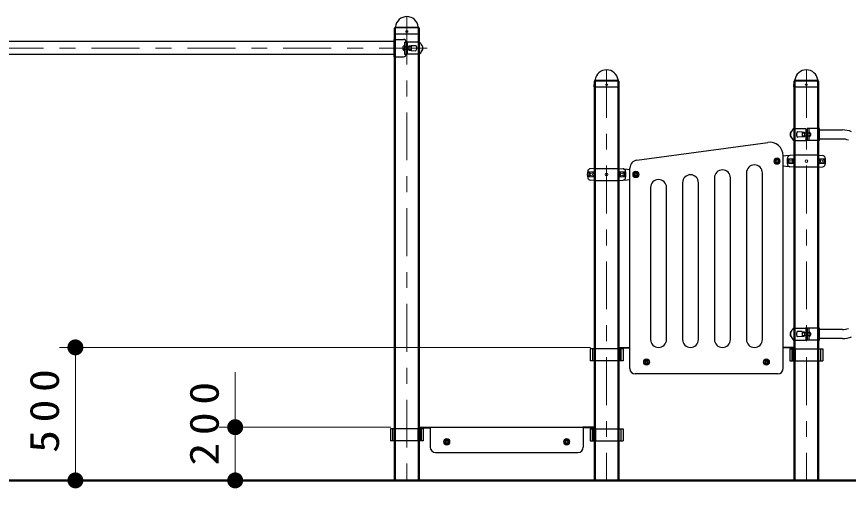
# Model space of a CAD drawing. Units: millimetres on the paper, scale 1:60. Extents: x -552 to 0, y -594 to 267.
# Drawn here: x -353.4 to -301.3, y -126.6 to -97 of the extents above; entities that cross this region are included whole.
import ezdxf

# ---------------------------------------------------------------- set-up
doc = ezdxf.new("R2010")
doc.units = ezdxf.units.MM
doc.linetypes.add('USER1', pattern=[4.5, 2.5, -2])
doc.linetypes.add('USER2', pattern=[6, 3, -1, 1, -1])
doc.layers.add('LY_1', color=7, linetype='Continuous', lineweight=25)
doc.styles.add('ＭＳ ゴシック', font='')
doc.styles.get('ＭＳ ゴシック').set_extended_font_data('MS Gothic')

# ---------------------------------------------------------------- blocks, each defined once
blk = doc.blocks.new('filled_dot')
at = {"color": 0, "linetype": 'Continuous', "lineweight": -2, "const_width": 1.25}
blk.add_lwpolyline([(-0.625, 0, 1), (0.625, 0, 1)], format="xyb", close=True, dxfattribs=at)

msp = doc.modelspace()

# ---------------------------------------------------------------- linework, layer by layer
at = {"layer": 'LY_1', "linetype": 'USER2', "lineweight": 13}
for p, q in [((-328.963, -97.01), (-328.963, -126.063)), ((-327.694, -98.98), (-367.767, -98.98)), ((-316.463, -100.343), (-316.463, -126.063)), ((-303.963, -100.343), (-303.963, -126.063))]:
    msp.add_line(p, q, dxfattribs=at)
at = {"layer": 'LY_1'}
for p, q in [((-329.737, -98.071), (-329.73, -97.741)), ((-329.709, -97.692), (-329.691, -97.674)), ((-328.216, -97.692), (-328.234, -97.674)), ((-328.188, -98.071), (-328.195, -97.741)), ((-329.729, -98.079), (-329.737, -98.071)), ((-329.729, -98.079), (-328.196, -98.079)), ((-328.188, -98.071), (-328.196, -98.079)), ((-329.104, -98.83), (-329.121, -98.83)), ((-329.104, -98.83), (-329.104, -99.13)), ((-328.937, -98.638), (-328.937, -99.321)), ((-328.016, -98.813), (-328.012, -98.813)), ((-329.204, -98.913), (-329.204, -99.046)), ((-329.104, -99.13), (-329.121, -99.13)), ((-328.016, -99.146), (-328.012, -99.146)), ((-317.237, -101.404), (-317.23, -101.074)), ((-317.229, -101.413), (-317.237, -101.404)), ((-317.229, -101.413), (-315.696, -101.413)), ((-317.209, -101.026), (-317.191, -101.007)), ((-315.716, -101.026), (-315.734, -101.007)), ((-315.688, -101.404), (-315.696, -101.413)), ((-315.688, -101.404), (-315.695, -101.074)), ((-304.737, -101.404), (-304.73, -101.074)), ((-304.729, -101.413), (-304.737, -101.404)), ((-304.729, -101.413), (-303.196, -101.413)), ((-304.709, -101.026), (-304.691, -101.007)), ((-303.216, -101.026), (-303.234, -101.007)), ((-303.188, -101.404), (-303.196, -101.413)), ((-303.188, -101.404), (-303.195, -101.074)), ((-304.908, -104.229), (-304.913, -104.229)), ((-304.908, -104.563), (-304.913, -104.563)), ((-303.813, -104.246), (-303.796, -104.246)), ((-303.813, -104.246), (-303.813, -104.546)), ((-303.813, -104.546), (-303.796, -104.546)), ((-303.713, -104.329), (-303.713, -104.463)), ((-301.71, -104.113), (-303.143, -104.113)), ((-301.71, -104.679), (-303.143, -104.679)), ((-304.908, -116.73), (-304.913, -116.73)), ((-304.908, -117.063), (-304.913, -117.063)), ((-303.813, -116.746), (-303.796, -116.746)), ((-303.813, -116.746), (-303.813, -117.046)), ((-303.813, -117.046), (-303.796, -117.046)), ((-303.713, -116.83), (-303.713, -116.963)), ((-301.71, -116.613), (-303.143, -116.613)), ((-301.71, -117.18), (-303.143, -117.18)), ((-315.432, -117.83), (-317.493, -117.83)), ((-317.493, -117.83), (-317.493, -118.58)), ((-317.354, -117.83), (-317.354, -118.58)), ((-315.767, -117.83), (-315.767, -118.58)), ((-315.72, -117.73), (-315.004, -117.73)), ((-315.72, -117.768), (-315.004, -117.768)), ((-315.611, -117.83), (-315.611, -118.58)), ((-315.562, -117.83), (-315.562, -118.58)), ((-315.432, -117.83), (-315.432, -118.58)), ((-304.705, -117.73), (-305.421, -117.73)), ((-304.705, -117.768), (-305.421, -117.768)), ((-304.993, -117.83), (-302.932, -117.83)), ((-304.993, -117.83), (-304.993, -118.58)), ((-304.863, -117.83), (-304.863, -118.58)), ((-304.814, -117.83), (-304.814, -118.58)), ((-304.658, -117.83), (-304.658, -118.58)), ((-303.071, -117.83), (-303.071, -118.58)), ((-302.932, -117.83), (-302.932, -118.58)), ((-315.432, -118.58), (-317.493, -118.58)), ((-304.993, -118.58), (-302.932, -118.58)), ((-327.932, -122.83), (-329.993, -122.83)), ((-329.993, -122.83), (-329.993, -123.58)), ((-329.854, -122.83), (-329.854, -123.58)), ((-328.267, -122.83), (-328.267, -123.58)), ((-328.22, -122.73), (-327.504, -122.73)), ((-328.22, -122.768), (-327.504, -122.768)), ((-328.111, -122.83), (-328.111, -123.58)), ((-328.062, -122.83), (-328.062, -123.58)), ((-327.932, -122.83), (-327.932, -123.58)), ((-327.504, -122.78), (-327.504, -123.98)), ((-327.454, -122.73), (-317.971, -122.73)), ((-317.205, -122.73), (-317.921, -122.73)), ((-317.205, -122.768), (-317.921, -122.768)), ((-317.921, -122.78), (-317.921, -123.98)), ((-317.493, -122.83), (-315.432, -122.83)), ((-317.493, -122.83), (-317.493, -123.58)), ((-317.363, -122.83), (-317.363, -123.58)), ((-317.314, -122.83), (-317.314, -123.58)), ((-317.158, -122.83), (-317.158, -123.58)), ((-315.571, -122.83), (-315.571, -123.58)), ((-315.432, -122.83), (-315.432, -123.58)), ((-327.932, -123.58), (-329.993, -123.58)), ((-317.493, -123.58), (-315.432, -123.58)), ((-327.171, -124.313), (-322.712, -124.313)), ((-322.712, -124.313), (-318.254, -124.313))]:
    msp.add_line(p, q, dxfattribs=at)
at = {"layer": 'LY_1', "lineweight": 13}
for p, q in [((-329.707, -97.721), (-328.218, -97.721)), ((-329.677, -97.663), (-328.251, -97.663)), ((-317.207, -101.054), (-315.718, -101.054)), ((-317.177, -100.996), (-315.751, -100.996)), ((-304.707, -101.054), (-303.218, -101.054)), ((-304.677, -100.996), (-303.251, -100.996)), ((-317.463, -117.73), (-350.705, -117.73)), ((-349.705, -126.063), (-349.705, -117.73)), ((-339.705, -126.063), (-339.705, -119.277)), ((-329.963, -122.73), (-340.705, -122.73))]:
    msp.add_line(p, q, dxfattribs=at)
at = {"layer": 'LY_1', "color": 140, "lineweight": 50}
for p, q in [((-329.705, -97.73), (-329.705, -126.063)), ((-328.22, -97.73), (-328.22, -126.063)), ((-317.205, -101.063), (-317.205, -126.063)), ((-315.72, -101.063), (-315.72, -126.063)), ((-304.705, -101.063), (-304.705, -126.063)), ((-303.22, -101.063), (-303.22, -126.063))]:
    msp.add_line(p, q, dxfattribs=at)
at = {"layer": 'LY_1', "color": 40}
for p, q in [((-329.774, -98.575), (-365.65, -98.575)), ((-329.774, -98.438), (-329.774, -99.521)), ((-329.774, -98.438), (-329.171, -98.438)), ((-329.104, -98.605), (-329.104, -99.355)), ((-329.104, -98.605), (-329.004, -98.605)), ((-329.004, -98.605), (-329.004, -99.355)), ((-329.774, -99.385), (-365.65, -99.385)), ((-329.104, -99.355), (-329.004, -99.355)), ((-329.774, -99.521), (-329.171, -99.521)), ((-303.813, -104.021), (-303.913, -104.021)), ((-303.913, -104.021), (-303.913, -104.771)), ((-303.143, -104.021), (-303.813, -104.021)), ((-303.813, -104.021), (-303.813, -104.771)), ((-303.143, -104.771), (-303.143, -104.021)), ((-303.813, -104.771), (-303.913, -104.771)), ((-303.143, -104.771), (-303.813, -104.771)), ((-303.813, -116.521), (-303.913, -116.521)), ((-303.913, -116.521), (-303.913, -117.271)), ((-303.143, -116.521), (-303.813, -116.521)), ((-303.813, -116.521), (-303.813, -117.271)), ((-303.143, -117.271), (-303.143, -116.521)), ((-303.813, -117.271), (-303.913, -117.271)), ((-303.143, -117.271), (-303.813, -117.271))]:
    msp.add_line(p, q, dxfattribs=at)
at = {"layer": 'LY_1', "color": 40, "linetype": 'USER1', "lineweight": 13}
for p, q in [((-329.104, -98.88), (-329.004, -98.88)), ((-329.104, -99.08), (-329.004, -99.08)), ((-303.213, -104.771), (-303.213, -104.021)), ((-303.813, -104.296), (-303.913, -104.296)), ((-303.813, -104.496), (-303.913, -104.496)), ((-303.213, -117.271), (-303.213, -116.521)), ((-303.813, -116.796), (-303.913, -116.796)), ((-303.813, -116.996), (-303.913, -116.996))]:
    msp.add_line(p, q, dxfattribs=at)
at = {"layer": 'LY_1', "color": 2, "linetype": 'USER1', "lineweight": 13}
for p, q in [((-328.937, -98.88), (-328.837, -98.88)), ((-328.837, -98.842), (-328.837, -99.117)), ((-328.829, -98.834), (-328.692, -98.827)), ((-328.212, -98.621), (-328.212, -99.338)), ((-328.937, -99.08), (-328.837, -99.08)), ((-328.829, -99.125), (-328.692, -99.132)), ((-304.095, -104.25), (-304.232, -104.243)), ((-304.095, -104.542), (-304.232, -104.549)), ((-304.088, -104.259), (-304.088, -104.533)), ((-303.988, -104.296), (-304.088, -104.296)), ((-303.988, -104.496), (-304.088, -104.496)), ((-304.095, -116.75), (-304.232, -116.743)), ((-304.095, -117.042), (-304.232, -117.049)), ((-304.088, -116.759), (-304.088, -117.034)), ((-303.988, -116.796), (-304.088, -116.796)), ((-303.988, -116.996), (-304.088, -116.996))]:
    msp.add_line(p, q, dxfattribs=at)
at = {"layer": 'LY_1', "color": 2}
for p, q in [((-328.193, -98.605), (-328.903, -98.605)), ((-328.692, -98.827), (-328.408, -98.812)), ((-328.692, -98.827), (-328.692, -99.132)), ((-328.195, -99.355), (-328.903, -99.355)), ((-328.692, -99.132), (-328.408, -99.147)), ((-304.731, -104.021), (-304.021, -104.021)), ((-303.988, -104.054), (-303.988, -104.738)), ((-304.232, -104.243), (-304.517, -104.228)), ((-304.232, -104.549), (-304.517, -104.564)), ((-304.232, -104.243), (-304.232, -104.549)), ((-304.729, -104.771), (-304.021, -104.771)), ((-305.254, -105.734), (-305.421, -105.746)), ((-304.729, -105.688), (-305.254, -105.734)), ((-303.196, -105.688), (-304.729, -105.688)), ((-303.196, -105.688), (-302.933, -105.711)), ((-317.229, -106.521), (-317.492, -106.544)), ((-317.229, -106.521), (-315.696, -106.521)), ((-315.696, -106.521), (-315.171, -106.567)), ((-315.171, -106.567), (-315.004, -106.579)), ((-305.254, -106.392), (-305.421, -106.379)), ((-304.729, -106.438), (-305.254, -106.392)), ((-303.196, -106.438), (-304.729, -106.438)), ((-303.196, -106.438), (-302.933, -106.415)), ((-315.171, -107.225), (-315.004, -107.213)), ((-317.229, -107.271), (-317.492, -107.248)), ((-317.229, -107.271), (-315.696, -107.271)), ((-315.696, -107.271), (-315.171, -107.225)), ((-304.731, -116.521), (-304.021, -116.521)), ((-303.988, -116.555), (-303.988, -117.238)), ((-304.232, -116.743), (-304.517, -116.728)), ((-304.232, -117.049), (-304.517, -117.064)), ((-304.232, -116.743), (-304.232, -117.049)), ((-304.729, -117.271), (-304.021, -117.271))]:
    msp.add_line(p, q, dxfattribs=at)
at = {"layer": 'LY_1', "linetype": 'USER1', "lineweight": 13}
for p, q in [((-328.837, -98.838), (-328.703, -98.838)), ((-328.703, -98.838), (-328.703, -99.121)), ((-328.688, -98.896), (-329.104, -98.896)), ((-328.688, -99.063), (-329.104, -99.063)), ((-328.837, -99.121), (-328.703, -99.121)), ((-328.688, -99.063), (-328.688, -98.896)), ((-304.229, -104.313), (-303.813, -104.313)), ((-304.229, -104.479), (-304.229, -104.313)), ((-304.229, -104.479), (-303.813, -104.479)), ((-304.221, -104.254), (-304.221, -104.538)), ((-304.088, -104.254), (-304.221, -104.254)), ((-304.088, -104.538), (-304.221, -104.538)), ((-304.229, -116.813), (-303.813, -116.813)), ((-304.229, -116.98), (-304.229, -116.813)), ((-304.229, -116.98), (-303.813, -116.98)), ((-304.221, -116.755), (-304.221, -117.038)), ((-304.088, -116.755), (-304.221, -116.755)), ((-304.088, -117.038), (-304.221, -117.038))]:
    msp.add_line(p, q, dxfattribs=at)
at = {"layer": 'LY_1', "color": 4}
for p, q in [((-314.572, -106.006), (-306.367, -104.887)), ((-305.796, -105.986), (-305.862, -106.024)), ((-305.862, -106.024), (-305.862, -106.101)), ((-305.796, -106.14), (-305.862, -106.101)), ((-305.729, -106.024), (-305.796, -105.986)), ((-305.729, -106.101), (-305.796, -106.14)), ((-305.729, -106.024), (-305.729, -106.101)), ((-305.421, -119.063), (-305.421, -105.712)), ((-315.004, -119.063), (-315.004, -106.501)), ((-314.629, -106.819), (-314.696, -106.858)), ((-314.696, -106.858), (-314.696, -106.934)), ((-314.629, -106.973), (-314.696, -106.934)), ((-314.563, -106.858), (-314.629, -106.819)), ((-314.563, -106.934), (-314.629, -106.973)), ((-314.563, -106.858), (-314.563, -106.934)), ((-309.712, -107.109), (-309.712, -117.23)), ((-308.712, -117.23), (-308.712, -107.109)), ((-307.712, -106.803), (-307.712, -117.23)), ((-306.712, -117.23), (-306.712, -106.803)), ((-313.713, -107.721), (-313.713, -117.23)), ((-312.713, -117.23), (-312.713, -107.721)), ((-311.712, -107.415), (-311.712, -117.23)), ((-310.712, -117.23), (-310.712, -107.415)), ((-314.029, -118.608), (-313.963, -118.569)), ((-314.029, -118.608), (-314.029, -118.685)), ((-313.963, -118.569), (-313.896, -118.608)), ((-313.896, -118.608), (-313.896, -118.685)), ((-306.529, -118.608), (-306.462, -118.569)), ((-306.529, -118.608), (-306.529, -118.685)), ((-306.462, -118.569), (-306.396, -118.608)), ((-306.396, -118.608), (-306.396, -118.685)), ((-314.029, -118.685), (-313.963, -118.723)), ((-313.963, -118.723), (-313.896, -118.685)), ((-306.529, -118.685), (-306.462, -118.723)), ((-306.462, -118.723), (-306.396, -118.685)), ((-305.754, -119.396), (-314.671, -119.396)), ((-326.529, -123.608), (-326.463, -123.569)), ((-326.529, -123.608), (-326.529, -123.685)), ((-326.529, -123.685), (-326.463, -123.723)), ((-326.463, -123.569), (-326.396, -123.608)), ((-326.463, -123.723), (-326.396, -123.685)), ((-326.396, -123.608), (-326.396, -123.685)), ((-319.029, -123.608), (-318.962, -123.569)), ((-319.029, -123.608), (-319.029, -123.685)), ((-319.029, -123.685), (-318.962, -123.723)), ((-318.962, -123.569), (-318.896, -123.608)), ((-318.962, -123.723), (-318.896, -123.685)), ((-318.896, -123.608), (-318.896, -123.685))]:
    msp.add_line(p, q, dxfattribs=at)
at = {"layer": 'LY_1', "color": 2, "lineweight": 13}
for p, q in [((-305.075, -106.217), (-305.075, -105.909)), ((-304.767, -105.909), (-305.075, -105.909)), ((-303.158, -105.909), (-302.85, -105.909)), ((-302.85, -106.217), (-302.85, -105.909)), ((-304.767, -106.217), (-305.075, -106.217)), ((-303.158, -106.217), (-302.85, -106.217)), ((-317.575, -107.05), (-317.575, -106.742)), ((-317.267, -106.742), (-317.575, -106.742)), ((-317.267, -107.05), (-317.575, -107.05)), ((-315.658, -106.742), (-315.35, -106.742)), ((-315.658, -107.05), (-315.35, -107.05)), ((-315.35, -107.05), (-315.35, -106.742))]:
    msp.add_line(p, q, dxfattribs=at)
at = {"layer": 'LY_1', "lineweight": 50}
msp.add_line((-147.573, -126.063), (-372.271, -126.063), dxfattribs=at)
at = {"layer": 'LY_1'}
for centre in [(-328.963, -97.946), (-316.463, -101.279), (-303.963, -101.279)]:
    msp.add_circle(centre, 0.05, dxfattribs=at)
at = {"layer": 'LY_1', "lineweight": 13}
for centre in [(-305.796, -106.063), (-314.629, -106.896), (-313.963, -118.646), (-306.462, -118.646), (-326.463, -123.646), (-318.962, -123.646)]:
    msp.add_circle(centre, 0.2, dxfattribs=at)
at = {"layer": 'LY_1', "color": 4}
for centre in [(-305.796, -106.063), (-314.629, -106.896), (-313.963, -118.646), (-306.462, -118.646), (-326.463, -123.646), (-318.962, -123.646)]:
    msp.add_circle(centre, 0.175, dxfattribs=at)
at = {"layer": 'LY_1', "color": 4, "linetype": 'USER1', "lineweight": 13}
for centre in [(-305.796, -106.063), (-314.629, -106.896), (-313.963, -118.646), (-306.462, -118.646), (-326.463, -123.646), (-318.962, -123.646)]:
    msp.add_circle(centre, 0.104, dxfattribs=at)
at = {"layer": 'LY_1', "color": 4, "lineweight": 13}
for centre in [(-305.796, -106.063), (-314.629, -106.896), (-313.963, -118.646), (-306.462, -118.646), (-326.463, -123.646), (-318.962, -123.646)]:
    msp.add_circle(centre, 0.0917, dxfattribs=at)
at = {"layer": 'LY_1', "color": 2, "lineweight": 13}
for centre, radius in [((-304.921, -106.063), 0.154), ((-304.921, -106.063), 0.0833), ((-303.962, -106.063), 0.0833), ((-303.004, -106.063), 0.154), ((-303.004, -106.063), 0.0833), ((-317.421, -106.896), 0.154), ((-317.421, -106.896), 0.0833), ((-316.463, -106.896), 0.0833), ((-315.504, -106.896), 0.154), ((-315.504, -106.896), 0.0833)]:
    msp.add_circle(centre, radius, dxfattribs=at)
at = {"layer": 'LY_1'}
for centre, radius, start, end in [((-328.963, -97.73), 0.72, 90, 173.3676), ((-328.963, -97.73), 0.72, 6.6324, 90), ((-329.66, -97.742), 0.07, 135, 178.996), ((-329.724, -97.641), 0.0467, 315, 353.3676), ((-328.201, -97.641), 0.0467, 186.6324, 225), ((-328.265, -97.742), 0.07, 1.0039, 45), ((-329.121, -98.913), 0.0833, 90, 180), ((-328.012, -98.83), 0.0167, 36.8699, 90), ((-328.212, -98.98), 0.267, 323.1301, 36.8699), ((-329.121, -99.046), 0.0833, 180, 270), ((-328.012, -99.13), 0.0167, 270, 323.1301), ((-316.463, -101.063), 0.72, 90, 173.3676), ((-316.463, -101.063), 0.72, 6.6324, 90), ((-303.963, -101.063), 0.72, 90, 173.3676), ((-303.963, -101.063), 0.72, 6.6324, 90), ((-317.16, -101.075), 0.07, 135, 178.996), ((-317.224, -100.974), 0.0467, 315, 353.3676), ((-315.701, -100.974), 0.0467, 186.6324, 225), ((-315.765, -101.075), 0.07, 1.0039, 45), ((-304.66, -101.075), 0.07, 135, 178.996), ((-304.724, -100.974), 0.0467, 315, 353.3676), ((-303.201, -100.974), 0.0467, 186.6324, 225), ((-303.265, -101.075), 0.07, 1.0039, 45), ((-304.713, -104.396), 0.267, 143.1301, 216.8699), ((-304.913, -104.246), 0.0167, 90, 143.1301), ((-304.913, -104.546), 0.0167, 216.8699, 270), ((-303.796, -104.329), 0.0833, 0, 90), ((-303.796, -104.463), 0.0833, 270, 0), ((-301.71, -105.729), 1.617, 68.9625, 90), ((-301.71, -105.729), 1.05, 68.9625, 90), ((-301.71, -115.563), 1.05, 270, 291.0375), ((-304.713, -116.896), 0.267, 143.1301, 216.8699), ((-304.913, -116.746), 0.0167, 90, 143.1301), ((-304.913, -117.046), 0.0167, 216.8699, 270), ((-303.796, -116.83), 0.0833, 0, 90), ((-303.796, -116.963), 0.0833, 270, 0), ((-301.71, -115.563), 1.617, 270, 291.0375), ((-327.454, -122.78), 0.05, 90, 180), ((-317.971, -122.78), 0.05, 0, 90), ((-327.171, -123.98), 0.333, 180, 270), ((-318.254, -123.98), 0.333, 270, 0)]:
    msp.add_arc(centre, radius, start, end, dxfattribs=at)
at = {"layer": 'LY_1', "color": 40}
for centre, start, end in [((-329.171, -98.605), 0, 90), ((-329.171, -99.355), 270, 0)]:
    msp.add_arc(centre, 0.167, start, end, dxfattribs=at)
at = {"layer": 'LY_1', "color": 2}
for centre, radius, start, end in [((-328.903, -98.638), 0.0333, 90, 180), ((-328.407, -98.828), 0.0167, 28.6151, 93), ((-329.417, -99.379), 1.167, 25.3006, 28.6151), ((-328.571, -98.98), 0.232, 334.6995, 25.3006), ((-328.193, -98.671), 0.0667, 39.7791, 90), ((-329.039, -99.375), 1.167, 25.5584, 39.7791), ((-328.212, -98.98), 0.25, 334.4416, 25.5584), ((-328.903, -99.321), 0.0333, 180, 270), ((-328.407, -99.131), 0.0167, 267, 331.385), ((-329.417, -98.58), 1.167, 331.385, 334.6995), ((-328.193, -99.288), 0.0667, 270, 320.2209), ((-329.039, -98.584), 1.167, 320.2209, 334.4416), ((-303.886, -104.791), 1.167, 140.2209, 154.4416), ((-304.731, -104.088), 0.0667, 90, 140.2209), ((-304.021, -104.054), 0.0333, 0, 90), ((-304.713, -104.396), 0.25, 154.4416, 205.5584), ((-303.886, -104), 1.167, 205.5584, 219.7791), ((-304.353, -104.396), 0.232, 154.6994, 205.3006), ((-303.508, -104.796), 1.167, 151.385, 154.6994), ((-303.508, -103.996), 1.167, 205.3006, 208.615), ((-304.517, -104.245), 0.0167, 87, 151.385), ((-304.517, -104.547), 0.0167, 208.615, 273), ((-304.731, -104.704), 0.0667, 219.7791, 270), ((-304.021, -104.738), 0.0333, 270, 0), ((-304.337, -106.063), 0.833, 163.8038, 196.1962), ((-304.978, -105.877), 0.167, 95, 163.8038), ((-302.947, -105.877), 0.167, 16.1962, 85), ((-303.587, -106.063), 0.833, 343.8037, 16.1962), ((-316.838, -106.896), 0.833, 163.8038, 196.1962), ((-317.478, -106.71), 0.167, 95, 163.8038), ((-315.447, -106.71), 0.167, 16.1962, 85), ((-316.088, -106.896), 0.833, 343.8037, 16.1962), ((-304.978, -106.249), 0.167, 196.1962, 265), ((-302.947, -106.249), 0.167, 275, 343.8037), ((-317.478, -107.082), 0.167, 196.1962, 265), ((-315.447, -107.082), 0.167, 275, 343.8037), ((-303.886, -117.292), 1.167, 140.2209, 154.4416), ((-304.731, -116.588), 0.0667, 90, 140.2209), ((-304.021, -116.555), 0.0333, 0, 90), ((-304.713, -116.896), 0.25, 154.4416, 205.5584), ((-303.886, -116.501), 1.167, 205.5584, 219.7791), ((-304.353, -116.896), 0.232, 154.6994, 205.3006), ((-303.508, -117.296), 1.167, 151.385, 154.6994), ((-303.508, -116.497), 1.167, 205.3006, 208.615), ((-304.517, -116.745), 0.0167, 87, 151.385), ((-304.517, -117.047), 0.0167, 208.615, 273), ((-304.731, -117.205), 0.0667, 219.7791, 270), ((-304.021, -117.238), 0.0333, 270, 0)]:
    msp.add_arc(centre, radius, start, end, dxfattribs=at)
at = {"layer": 'LY_1', "color": 2, "linetype": 'USER1', "lineweight": 13}
for centre, radius, start, end in [((-328.828, -98.842), 0.0083, 92, 180), ((-328.828, -98.842), 0.0083, 92, 180), ((-328.195, -98.621), 0.0167, 88.0111, 180), ((-328.828, -99.117), 0.0083, 180, 268), ((-328.828, -99.117), 0.0083, 180, 267), ((-328.195, -99.338), 0.0167, 180, 270), ((-304.729, -104.038), 0.0167, 0, 91.9889), ((-304.096, -104.259), 0.0083, 0, 88), ((-304.096, -104.259), 0.0083, 0, 88), ((-304.096, -104.533), 0.0083, 273, 0), ((-304.096, -104.533), 0.0083, 272, 0), ((-304.729, -104.754), 0.0167, 270, 0), ((-304.729, -116.538), 0.0167, 0, 91.9889), ((-304.096, -116.759), 0.0083, 0, 88), ((-304.096, -116.759), 0.0083, 0, 88), ((-304.096, -117.034), 0.0083, 273, 0), ((-304.096, -117.034), 0.0083, 272, 0), ((-304.729, -117.255), 0.0167, 270, 0)]:
    msp.add_arc(centre, radius, start, end, dxfattribs=at)
at = {"layer": 'LY_1', "color": 4}
for centre, radius, start, end in [((-306.254, -105.712), 0.833, 0, 97.4685), ((-314.504, -106.501), 0.5, 97.4685, 180), ((-309.212, -107.109), 0.5, 0, 180), ((-307.212, -106.803), 0.5, 0, 180), ((-313.213, -107.721), 0.5, 0, 180), ((-311.212, -107.415), 0.5, 0, 180), ((-313.213, -117.23), 0.5, 180, 0), ((-311.212, -117.23), 0.5, 180, 0), ((-309.212, -117.23), 0.5, 180, 0), ((-307.212, -117.23), 0.5, 180, 0), ((-314.671, -119.063), 0.333, 180, 270), ((-305.754, -119.063), 0.333, 270, 0)]:
    msp.add_arc(centre, radius, start, end, dxfattribs=at)
at = {"layer": 'LY_1', "color": 2, "lineweight": 13}
for centre, start, end in [((-306.9, -106.063), 355.8705, 4.1295), ((-301.024, -106.063), 175.8705, 184.1295), ((-319.4, -106.896), 355.8705, 4.1295), ((-313.525, -106.896), 175.8705, 184.1295)]:
    msp.add_arc(centre, 2.139, start, end, dxfattribs=at)

# ---------------------------------------------------------------- block references
at = {"layer": 'LY_1', "lineweight": 13, "xscale": 0.4, "yscale": 0.4}
for p, rotation in [((-349.705, -117.73), 270), ((-339.705, -122.73), 270), ((-349.705, -126.063), 90), ((-339.705, -126.063), 90)]:
    msp.add_blockref('filled_dot', p, dxfattribs=dict(at, rotation=rotation))

# ---------------------------------------------------------------- texts
at = {"layer": 'LY_1', "char_height": 1.833, "attachment_point": 8, "rotation": 90, "style": 'ＭＳ ゴシック'}
for s, insert in [('\\T1.33;\\W1.15;500', (-350.705, -121.48)), ('\\T1.33;\\W1.15;200', (-340.705, -122.277))]:
    msp.add_mtext(s, dxfattribs=dict(at, insert=insert))

doc.saveas('drawing.dxf')
